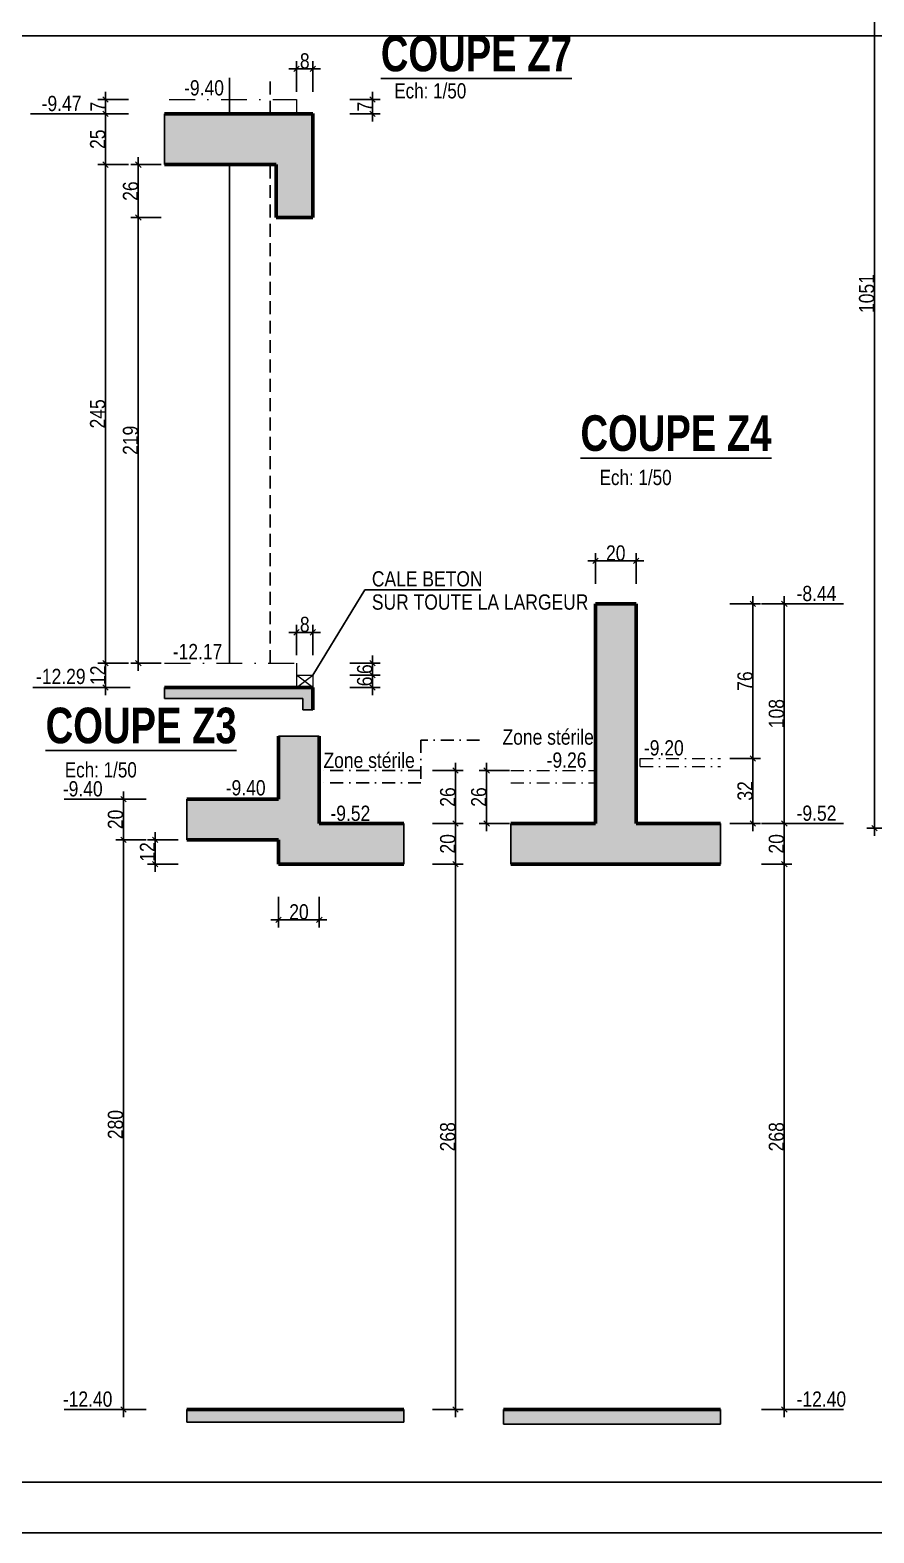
# Model space of a CAD drawing. Header units: millimetres. Extents: x 0 to 22237, y -21919 to -17719.
# Drawn here: x 18911 to 19741, y -21919 to -20441 of the extents above; entities that cross this region are included whole.
import ezdxf
from ezdxf.enums import TextEntityAlignment as Align

# ---------------------------------------------------------------- set-up
doc = ezdxf.new("R2010")
doc.units = ezdxf.units.MM
doc.linetypes.add('CACHEX2', pattern=[19.05, 12.7, -6.35])
doc.linetypes.add('TIRETPTX2', pattern=[50.8, 25.4, -12.7, 0, -12.7])
for name, color, linetype in [('01-Cad  2', 1, 'Continuous'), ('01_cote_gen', 4, 'Continuous'), ('01_linteaux', 2, 'Continuous'), ('01_murs_sup', 2, 'CACHEX2'), ('01_poch_BN', 9, 'Continuous'), ('01_texte', 230, 'Continuous'), ('AA_COTES', 2, 'Continuous')]:
    doc.layers.add(name, color=color, linetype=linetype)
doc.layers.add('01_murs_coup', color=5, linetype='Continuous', lineweight=60)
doc.layers.add('01_tram_axes', color=2, linetype='TIRETPTX2', lineweight=9)
doc.styles.add('ARIAL NA', font='ARIALN.TTF')
doc.styles.add('impact', font='impact.ttf')
doc.styles.add('MATTE_TXT', font='arial.ttf')
doc.styles.add('STYLE2', font='ARIALN.TTF')
doc.dimstyles.new('JB25', dxfattribs={"dimscale": 0.1, "dimtxt": 150, "dimasz": 15, "dimexe": 0.1, "dimexo": 0.1, "dimgap": 0.09, "dimtad": 1, "dimdec": 1, "dimlfac": 0.5, "dimdsep": 46, "dimtxsty": 'STYLE2', "dimblk1": 'BOND_G', "dimblk2": 'BOND_D', "dimsah": 1, "dimcen": 1.5, "dimdle": 0.01, "dimse1": 1, "dimse2": 1, "dimclrd": 4, "dimclre": 2, "dimclrt": 6, "dimazin": 2, "dimtfac": 2.333333, "dimtdec": 1, "dimtix": 1, "dimtmove": 2, "dimatfit": 3, "dimldrblk": 'BOND_G', "dimfxl": 1, "dimtolj": 1, "dimtzin": 0, "dimarcsym": 0})
doc.dimstyles.new('JB50', dxfattribs={"dimscale": 0.1, "dimtxt": 150, "dimasz": 15, "dimexe": 0.1, "dimexo": 0.1, "dimgap": 0.09, "dimtad": 1, "dimdec": 1, "dimdsep": 46, "dimtxsty": 'STYLE2', "dimblk1": 'BOND_G', "dimblk2": 'BOND_D', "dimsah": 1, "dimcen": 1.5, "dimdle": 0.01, "dimse1": 1, "dimse2": 1, "dimclrd": 4, "dimclre": 2, "dimclrt": 6, "dimazin": 2, "dimtfac": 2.333333, "dimtdec": 1, "dimtix": 1, "dimtmove": 2, "dimatfit": 3, "dimldrblk": 'BOND_G', "dimfxl": 1, "dimtolj": 1, "dimtzin": 0, "dimarcsym": 0})

# ---------------------------------------------------------------- blocks, each defined once
blk = doc.blocks.new('BOND_G')
at = {"layer": 'AA_COTES', "color": 0}
for p, q in [((0, -5), (0, 15)), ((5, 0), (-5, 0)), ((1.77, 1.77), (-1.77, -1.77))]:
    blk.add_line(p, q, dxfattribs=at)
blk = doc.blocks.new('BOND_D')
at = {"layer": 'AA_COTES', "color": 0}
for p, q in [((5, 0), (-5, 0)), ((-1.77, -1.77), (1.77, 1.77)), ((0, 5), (0, -15))]:
    blk.add_line(p, q, dxfattribs=at)
blk = doc.blocks.new('*D1608')
at = {"layer": '01_cote_gen', "color": 4, "lineweight": -2, "transparency": 16777216}
blk.add_line((19922.2, -20447.1), (16518.7, -20447.1), dxfattribs=at)
at = {"layer": 'Defpoints', "color": 0, "transparency": 16777216}
for p in [(16517.2, -20425.1), (16517.2, -20447.1), (19923.7, -20469.1)]:
    blk.add_point(p, dxfattribs=at)
at = {"layer": '01_cote_gen', "color": 4, "lineweight": -2, "transparency": 16777216, "xscale": 1.5, "yscale": 1.5, "zscale": 1.5, "rotation": 180}
blk.add_blockref('BOND_D', (16517.2, -20447.1), dxfattribs=at)
at = {"layer": '01_cote_gen', "color": 4, "lineweight": -2, "transparency": 16777216, "xscale": 1.5, "yscale": 1.5, "zscale": 1.5}
blk.add_blockref('BOND_G', (19923.7, -20447.1), dxfattribs=at)
at = {"layer": '01_cote_gen', "color": 6, "transparency": 16777216, "insert": (18220.5, -20439.5), "char_height": 15, "attachment_point": 5, "style": 'STYLE2'}
blk.add_mtext('\\A1;3406.5', dxfattribs=at)
blk = doc.blocks.new('*D2767')
at = {"layer": '01_cote_gen', "color": 4, "lineweight": -2, "transparency": 16777216}
blk.add_line((19741.6, -21224.5), (19741.6, -20176.5), dxfattribs=at)
at = {"layer": 'Defpoints', "color": 0, "transparency": 16777216}
for p in [(19725.3, -20175), (19741.6, -20175), (19905.3, -21226)]:
    blk.add_point(p, dxfattribs=at)
at = {"layer": '01_cote_gen', "color": 4, "lineweight": -2, "transparency": 16777216, "xscale": 1.5, "yscale": 1.5, "zscale": 1.5}
for name, p, rotation in [('BOND_D', (19741.6, -20175), 90), ('BOND_G', (19741.6, -21226), 270)]:
    blk.add_blockref(name, p, dxfattribs=dict(at, rotation=rotation))
at = {"layer": '01_cote_gen', "color": 6, "transparency": 16777216, "insert": (19733.9, -20700.5), "char_height": 15, "attachment_point": 5, "rotation": 90, "style": 'STYLE2'}
blk.add_mtext('\\A1;1051', dxfattribs=at)
blk = doc.blocks.new('*D3375')
at = {"layer": '01_cote_gen', "color": 4, "lineweight": -2, "ltscale": 0.1, "transparency": 16777216}
blk.add_line((19003.2, -21796), (19003.2, -21239), dxfattribs=at)
at = {"layer": 'Defpoints', "color": 0, "ltscale": 0.1, "transparency": 16777216}
for p in [(19003.2, -21237.5), (19053.8, -21237.5, 4.7), (19053.8, -21797.5, 4.7)]:
    blk.add_point(p, dxfattribs=at)
at = {"layer": '01_cote_gen', "color": 4, "lineweight": -2, "ltscale": 0.1, "transparency": 16777216, "xscale": 1.5, "yscale": 1.5, "zscale": 1.5}
for name, p, rotation in [('BOND_D', (19003.2, -21237.5), 90), ('BOND_G', (19003.2, -21797.5), 270)]:
    blk.add_blockref(name, p, dxfattribs=dict(at, rotation=rotation))
at = {"layer": '01_cote_gen', "color": 6, "ltscale": 0.1, "transparency": 16777216, "insert": (18995.5, -21517.5), "char_height": 15, "attachment_point": 5, "rotation": 90, "style": 'STYLE2'}
blk.add_mtext('\\A1;280', dxfattribs=at)
blk = doc.blocks.new('*D3376')
at = {"layer": '01_cote_gen', "color": 4, "lineweight": -2, "ltscale": 0.1, "transparency": 16777216}
blk.add_line((19003.2, -21236), (19003.2, -21199), dxfattribs=at)
at = {"layer": 'Defpoints', "color": 0, "ltscale": 0.1, "transparency": 16777216}
for p in [(19003.2, -21197.5), (19079.5, -21197.5, 4.7), (19079.5, -21237.5, 4.7)]:
    blk.add_point(p, dxfattribs=at)
at = {"layer": '01_cote_gen', "color": 4, "lineweight": -2, "ltscale": 0.1, "transparency": 16777216, "xscale": 1.5, "yscale": 1.5, "zscale": 1.5}
for name, p, rotation in [('BOND_D', (19003.2, -21197.5), 90), ('BOND_G', (19003.2, -21237.5), 270)]:
    blk.add_blockref(name, p, dxfattribs=dict(at, rotation=rotation))
at = {"layer": '01_cote_gen', "color": 6, "ltscale": 0.1, "transparency": 16777216, "insert": (18995.5, -21217.5), "char_height": 15, "attachment_point": 5, "rotation": 90, "style": 'STYLE2'}
blk.add_mtext('\\A1;20', dxfattribs=at)
blk = doc.blocks.new('*D3377')
at = {"layer": '01_cote_gen', "color": 4, "lineweight": -2, "ltscale": 0.1, "transparency": 16777216}
blk.add_line((19329.7, -21223), (19329.7, -21260), dxfattribs=at)
at = {"layer": 'Defpoints', "color": 0, "ltscale": 0.1, "transparency": 16777216}
for p in [(19284.3, -21221.5, 4.7), (19284.3, -21261.5, 4.7), (19329.7, -21261.5)]:
    blk.add_point(p, dxfattribs=at)
at = {"layer": '01_cote_gen', "color": 4, "lineweight": -2, "ltscale": 0.1, "transparency": 16777216, "xscale": 1.5, "yscale": 1.5, "zscale": 1.5}
for name, p, rotation in [('BOND_G', (19329.7, -21221.5), 90), ('BOND_D', (19329.7, -21261.5), 270)]:
    blk.add_blockref(name, p, dxfattribs=dict(at, rotation=rotation))
at = {"layer": '01_cote_gen', "color": 6, "ltscale": 0.1, "transparency": 16777216, "insert": (19322.1, -21241.5), "char_height": 15, "attachment_point": 5, "rotation": 90, "style": 'STYLE2'}
blk.add_mtext('\\A1;20', dxfattribs=at)
blk = doc.blocks.new('*D3378')
at = {"layer": '01_cote_gen', "color": 4, "lineweight": -2, "ltscale": 0.1, "transparency": 16777216}
blk.add_line((19329.7, -21263), (19329.7, -21796), dxfattribs=at)
at = {"layer": 'Defpoints', "color": 0, "ltscale": 0.1, "transparency": 16777216}
for p in [(19266.2, -21261.5, 4.7), (19266.2, -21797.5, 4.7), (19329.7, -21797.5)]:
    blk.add_point(p, dxfattribs=at)
at = {"layer": '01_cote_gen', "color": 4, "lineweight": -2, "ltscale": 0.1, "transparency": 16777216, "xscale": 1.5, "yscale": 1.5, "zscale": 1.5}
for name, p, rotation in [('BOND_G', (19329.7, -21261.5), 90), ('BOND_D', (19329.7, -21797.5), 270)]:
    blk.add_blockref(name, p, dxfattribs=dict(at, rotation=rotation))
at = {"layer": '01_cote_gen', "color": 6, "ltscale": 0.1, "transparency": 16777216, "insert": (19322.1, -21529.5), "char_height": 15, "attachment_point": 5, "rotation": 90, "style": 'STYLE2'}
blk.add_mtext('\\A1;268', dxfattribs=at)
blk = doc.blocks.new('*D3379')
at = {"layer": '01_cote_gen', "color": 4, "lineweight": -2, "ltscale": 0.1, "transparency": 16777216}
blk.add_line((19034.4, -21260), (19034.4, -21239), dxfattribs=at)
at = {"layer": 'Defpoints', "color": 0, "ltscale": 0.1, "transparency": 16777216}
for p in [(19034.4, -21237.5), (19079.5, -21237.5, 4.7), (19124.6, -21261.5, 4.7)]:
    blk.add_point(p, dxfattribs=at)
at = {"layer": '01_cote_gen', "color": 4, "lineweight": -2, "ltscale": 0.1, "transparency": 16777216, "xscale": 1.5, "yscale": 1.5, "zscale": 1.5}
for name, p, rotation in [('BOND_D', (19034.4, -21237.5), 90), ('BOND_G', (19034.4, -21261.5), 270)]:
    blk.add_blockref(name, p, dxfattribs=dict(at, rotation=rotation))
at = {"layer": '01_cote_gen', "color": 6, "ltscale": 0.1, "transparency": 16777216, "insert": (19026.9, -21249.5), "char_height": 15, "attachment_point": 5, "rotation": 90, "style": 'STYLE2'}
blk.add_mtext('\\A1;12', dxfattribs=at)
blk = doc.blocks.new('*D3380')
at = {"layer": '01_cote_gen', "color": 4, "lineweight": -2, "ltscale": 0.1, "transparency": 16777216}
blk.add_line((19622, -21159), (19622, -21220), dxfattribs=at)
at = {"layer": 'Defpoints', "color": 0, "ltscale": 0.1, "transparency": 16777216}
for p in [(19590.3, -21157.5, 4.7), (19467.2, -21221.5, 4.7), (19622, -21221.5)]:
    blk.add_point(p, dxfattribs=at)
at = {"layer": '01_cote_gen', "color": 4, "lineweight": -2, "ltscale": 0.1, "transparency": 16777216, "xscale": 1.5, "yscale": 1.5, "zscale": 1.5}
for name, p, rotation in [('BOND_G', (19622, -21157.5), 90), ('BOND_D', (19622, -21221.5), 270)]:
    blk.add_blockref(name, p, dxfattribs=dict(at, rotation=rotation))
at = {"layer": '01_cote_gen', "color": 6, "ltscale": 0.1, "transparency": 16777216, "insert": (19614.4, -21189.5), "char_height": 15, "attachment_point": 5, "rotation": 90, "style": 'STYLE2'}
blk.add_mtext('\\A1;32', dxfattribs=at)
blk = doc.blocks.new('*D3381')
at = {"layer": '01_cote_gen', "color": 4, "lineweight": -2, "ltscale": 0.1, "transparency": 16777216}
blk.add_line((19468.7, -20963.4), (19505.7, -20963.4), dxfattribs=at)
at = {"layer": 'Defpoints', "color": 0, "ltscale": 0.1, "transparency": 16777216}
for p in [(19507.2, -20963.4), (19467.2, -21005.5, 4.7), (19507.2, -21005.5, 4.7)]:
    blk.add_point(p, dxfattribs=at)
at = {"layer": '01_cote_gen', "color": 4, "lineweight": -2, "ltscale": 0.1, "transparency": 16777216, "xscale": 1.5, "yscale": 1.5, "zscale": 1.5, "rotation": 180}
blk.add_blockref('BOND_G', (19467.2, -20963.4), dxfattribs=at)
at = {"layer": '01_cote_gen', "color": 4, "lineweight": -2, "ltscale": 0.1, "transparency": 16777216, "xscale": 1.5, "yscale": 1.5, "zscale": 1.5}
blk.add_blockref('BOND_D', (19507.2, -20963.4), dxfattribs=at)
at = {"layer": '01_cote_gen', "color": 6, "ltscale": 0.1, "transparency": 16777216, "insert": (19487.2, -20955.7), "char_height": 15, "attachment_point": 5, "style": 'STYLE2'}
blk.add_mtext('\\A1;20', dxfattribs=at)
blk = doc.blocks.new('*D3382')
at = {"layer": '01_cote_gen', "color": 4, "lineweight": -2, "ltscale": 0.1, "transparency": 16777216}
blk.add_line((19652.9, -21007), (19652.9, -21220), dxfattribs=at)
at = {"layer": 'Defpoints', "color": 0, "ltscale": 0.1, "transparency": 16777216}
for p in [(19507.2, -21005.5, 4.7), (19507.2, -21221.5, 4.7), (19652.9, -21221.5)]:
    blk.add_point(p, dxfattribs=at)
at = {"layer": '01_cote_gen', "color": 4, "lineweight": -2, "ltscale": 0.1, "transparency": 16777216, "xscale": 1.5, "yscale": 1.5, "zscale": 1.5}
for name, p, rotation in [('BOND_G', (19652.9, -21005.5), 90), ('BOND_D', (19652.9, -21221.5), 270)]:
    blk.add_blockref(name, p, dxfattribs=dict(at, rotation=rotation))
at = {"layer": '01_cote_gen', "color": 6, "ltscale": 0.1, "transparency": 16777216, "insert": (19645.2, -21113.5), "char_height": 15, "attachment_point": 5, "rotation": 90, "style": 'STYLE2'}
blk.add_mtext('\\A1;108', dxfattribs=at)
blk = doc.blocks.new('*D3383')
at = {"layer": '01_cote_gen', "color": 4, "lineweight": -2, "ltscale": 0.1, "transparency": 16777216}
blk.add_line((19652.9, -21223), (19652.9, -21260), dxfattribs=at)
at = {"layer": 'Defpoints', "color": 0, "ltscale": 0.1, "transparency": 16777216}
for p in [(19645.4, -21221.5), (19590.3, -21261.5, 4.7), (19652.9, -21261.5)]:
    blk.add_point(p, dxfattribs=at)
at = {"layer": '01_cote_gen', "color": 4, "lineweight": -2, "ltscale": 0.1, "transparency": 16777216, "xscale": 1.5, "yscale": 1.5, "zscale": 1.5}
for name, p, rotation in [('BOND_G', (19652.9, -21221.5), 90), ('BOND_D', (19652.9, -21261.5), 270)]:
    blk.add_blockref(name, p, dxfattribs=dict(at, rotation=rotation))
at = {"layer": '01_cote_gen', "color": 6, "ltscale": 0.1, "transparency": 16777216, "insert": (19645.2, -21241.5), "char_height": 15, "attachment_point": 5, "rotation": 90, "style": 'STYLE2'}
blk.add_mtext('\\A1;20', dxfattribs=at)
blk = doc.blocks.new('*D3384')
at = {"layer": '01_cote_gen', "color": 4, "lineweight": -2, "ltscale": 0.1, "transparency": 16777216}
blk.add_line((19652.9, -21263), (19652.9, -21796), dxfattribs=at)
at = {"layer": 'Defpoints', "color": 0, "ltscale": 0.1, "transparency": 16777216}
for p in [(19645.4, -21261.5), (19483.6, -21797.5, 4.7), (19652.9, -21797.5)]:
    blk.add_point(p, dxfattribs=at)
at = {"layer": '01_cote_gen', "color": 4, "lineweight": -2, "ltscale": 0.1, "transparency": 16777216, "xscale": 1.5, "yscale": 1.5, "zscale": 1.5}
for name, p, rotation in [('BOND_G', (19652.9, -21261.5), 90), ('BOND_D', (19652.9, -21797.5), 270)]:
    blk.add_blockref(name, p, dxfattribs=dict(at, rotation=rotation))
at = {"layer": '01_cote_gen', "color": 6, "ltscale": 0.1, "transparency": 16777216, "insert": (19645.2, -21529.5), "char_height": 15, "attachment_point": 5, "rotation": 90, "style": 'STYLE2'}
blk.add_mtext('\\A1;268', dxfattribs=at)
blk = doc.blocks.new('*D3385')
at = {"layer": '01_cote_gen', "color": 4, "lineweight": -2, "ltscale": 0.1, "transparency": 16777216}
blk.add_line((19622, -21007), (19622, -21156), dxfattribs=at)
at = {"layer": 'Defpoints', "color": 0, "ltscale": 0.1, "transparency": 16777216}
for p in [(19507.2, -21005.5, 4.7), (19590.3, -21157.5, 4.7), (19622, -21157.5)]:
    blk.add_point(p, dxfattribs=at)
at = {"layer": '01_cote_gen', "color": 4, "lineweight": -2, "ltscale": 0.1, "transparency": 16777216, "xscale": 1.5, "yscale": 1.5, "zscale": 1.5}
for name, p, rotation in [('BOND_G', (19622, -21005.5), 90), ('BOND_D', (19622, -21157.5), 270)]:
    blk.add_blockref(name, p, dxfattribs=dict(at, rotation=rotation))
at = {"layer": '01_cote_gen', "color": 6, "ltscale": 0.1, "transparency": 16777216, "insert": (19614.4, -21081.5), "char_height": 15, "attachment_point": 5, "rotation": 90, "style": 'STYLE2'}
blk.add_mtext('\\A1;76', dxfattribs=at)
blk = doc.blocks.new('*D3386')
at = {"layer": '01_cote_gen', "color": 4, "lineweight": -2, "ltscale": 0.1, "transparency": 16777216}
blk.add_line((19360.3, -21220), (19360.3, -21171), dxfattribs=at)
at = {"layer": 'Defpoints', "color": 0, "ltscale": 0.1, "transparency": 16777216}
for p in [(19360.3, -21169.5), (19390.8, -21169.5, 4.7), (19384, -21221.5, 4.7)]:
    blk.add_point(p, dxfattribs=at)
at = {"layer": '01_cote_gen', "color": 4, "lineweight": -2, "ltscale": 0.1, "transparency": 16777216, "xscale": 1.5, "yscale": 1.5, "zscale": 1.5}
for name, p, rotation in [('BOND_D', (19360.3, -21169.5), 90), ('BOND_G', (19360.3, -21221.5), 270)]:
    blk.add_blockref(name, p, dxfattribs=dict(at, rotation=rotation))
at = {"layer": '01_cote_gen', "color": 6, "ltscale": 0.1, "transparency": 16777216, "insert": (19352.6, -21195.5), "char_height": 15, "attachment_point": 5, "rotation": 90, "style": 'STYLE2'}
blk.add_mtext('\\A1;26', dxfattribs=at)
blk = doc.blocks.new('*D3409')
at = {"layer": '01_cote_gen', "color": 4, "lineweight": -2, "ltscale": 0.1, "transparency": 16777216}
blk.add_line((19194.3, -21316.2), (19157.3, -21316.2), dxfattribs=at)
at = {"layer": 'Defpoints', "color": 0, "ltscale": 0.1, "transparency": 16777216}
for p in [(19155.8, -21197.5, 4.7), (19195.8, -21221.5, 4.7), (19155.8, -21316.2)]:
    blk.add_point(p, dxfattribs=at)
at = {"layer": '01_cote_gen', "color": 4, "lineweight": -2, "ltscale": 0.1, "transparency": 16777216, "xscale": 1.5, "yscale": 1.5, "zscale": 1.5, "rotation": 180}
blk.add_blockref('BOND_D', (19155.8, -21316.2), dxfattribs=at)
at = {"layer": '01_cote_gen', "color": 4, "lineweight": -2, "ltscale": 0.1, "transparency": 16777216, "xscale": 1.5, "yscale": 1.5, "zscale": 1.5}
blk.add_blockref('BOND_G', (19195.8, -21316.2), dxfattribs=at)
at = {"layer": '01_cote_gen', "color": 6, "ltscale": 0.1, "transparency": 16777216, "insert": (19175.8, -21308.5), "char_height": 15, "attachment_point": 5, "style": 'STYLE2'}
blk.add_mtext('\\A1;20', dxfattribs=at)
blk = doc.blocks.new('*D3410')
at = {"layer": '01_cote_gen', "color": 4, "lineweight": -2, "transparency": 16777216}
blk.add_line((18985.7, -21086.3), (18985.7, -21065.3), dxfattribs=at)
at = {"layer": 'Defpoints', "color": 0, "transparency": 16777216}
for p in [(18985.7, -21063.8), (19103.3, -21063.8), (19135.7, -21087.8)]:
    blk.add_point(p, dxfattribs=at)
at = {"layer": '01_cote_gen', "color": 4, "lineweight": -2, "transparency": 16777216, "xscale": 1.5, "yscale": 1.5, "zscale": 1.5}
for name, p, rotation in [('BOND_D', (18985.7, -21063.8), 90), ('BOND_G', (18985.7, -21087.8), 270)]:
    blk.add_blockref(name, p, dxfattribs=dict(at, rotation=rotation))
at = {"layer": '01_cote_gen', "color": 6, "transparency": 16777216, "insert": (18978.2, -21075.8), "char_height": 15, "attachment_point": 5, "rotation": 90, "style": 'STYLE2'}
blk.add_mtext('\\A1;12', dxfattribs=at)
blk = doc.blocks.new('*D3411')
at = {"layer": '01_cote_gen', "color": 4, "lineweight": -2, "transparency": 16777216}
blk.add_line((19248.2, -21065.3), (19248.2, -21074.3), dxfattribs=at)
at = {"layer": 'Defpoints', "color": 0, "transparency": 16777216}
for p in [(19173.5, -21063.8), (19181.5, -21075.8), (19248.2, -21075.8)]:
    blk.add_point(p, dxfattribs=at)
at = {"layer": '01_cote_gen', "color": 4, "lineweight": -2, "transparency": 16777216, "xscale": 1.5, "yscale": 1.5, "zscale": 1.5}
for name, p, rotation in [('BOND_G', (19248.2, -21063.8), 90), ('BOND_D', (19248.2, -21075.8), 270)]:
    blk.add_blockref(name, p, dxfattribs=dict(at, rotation=rotation))
at = {"layer": '01_cote_gen', "color": 6, "transparency": 16777216, "insert": (19240.5, -21069.8), "char_height": 15, "attachment_point": 5, "rotation": 90, "style": 'STYLE2'}
blk.add_mtext('\\A1;6', dxfattribs=at)
blk = doc.blocks.new('*D3412')
at = {"layer": '01_cote_gen', "color": 4, "lineweight": -2, "transparency": 16777216}
blk.add_line((19248.2, -21077.3), (19248.2, -21086.3), dxfattribs=at)
at = {"layer": 'Defpoints', "color": 0, "transparency": 16777216}
for p in [(19189.5, -21075.8), (19189.5, -21087.8), (19248.2, -21087.8)]:
    blk.add_point(p, dxfattribs=at)
at = {"layer": '01_cote_gen', "color": 4, "lineweight": -2, "transparency": 16777216, "xscale": 1.5, "yscale": 1.5, "zscale": 1.5}
for name, p, rotation in [('BOND_G', (19248.2, -21075.8), 90), ('BOND_D', (19248.2, -21087.8), 270)]:
    blk.add_blockref(name, p, dxfattribs=dict(at, rotation=rotation))
at = {"layer": '01_cote_gen', "color": 6, "transparency": 16777216, "insert": (19240.5, -21081.8), "char_height": 15, "attachment_point": 5, "rotation": 90, "style": 'STYLE2'}
blk.add_mtext('\\A1;6', dxfattribs=at)
blk = doc.blocks.new('*D3413')
at = {"layer": '01_cote_gen', "color": 4, "lineweight": -2, "transparency": 16777216}
blk.add_line((19175, -21033.6), (19188, -21033.6), dxfattribs=at)
at = {"layer": 'Defpoints', "color": 0, "transparency": 16777216}
for p in [(19189.5, -21033.6), (19173.5, -21063.8), (19189.5, -21075.8)]:
    blk.add_point(p, dxfattribs=at)
at = {"layer": '01_cote_gen', "color": 4, "lineweight": -2, "transparency": 16777216, "xscale": 1.5, "yscale": 1.5, "zscale": 1.5, "rotation": 180}
blk.add_blockref('BOND_G', (19173.5, -21033.6), dxfattribs=at)
at = {"layer": '01_cote_gen', "color": 4, "lineweight": -2, "transparency": 16777216, "xscale": 1.5, "yscale": 1.5, "zscale": 1.5}
blk.add_blockref('BOND_D', (19189.5, -21033.6), dxfattribs=at)
at = {"layer": '01_cote_gen', "color": 6, "transparency": 16777216, "insert": (19181.5, -21025.9), "char_height": 15, "attachment_point": 5, "style": 'STYLE2'}
blk.add_mtext('\\A1;8', dxfattribs=at)
blk = doc.blocks.new('*D3414')
at = {"layer": '01_cote_gen', "color": 4, "lineweight": -2, "transparency": 16777216}
blk.add_line((19248.2, -20511.3), (19248.2, -20522.3), dxfattribs=at)
at = {"layer": 'Defpoints', "color": 0, "transparency": 16777216}
for p in [(19173.5, -20509.8), (19181.5, -20523.8), (19248.2, -20523.8)]:
    blk.add_point(p, dxfattribs=at)
at = {"layer": '01_cote_gen', "color": 4, "lineweight": -2, "transparency": 16777216, "xscale": 1.5, "yscale": 1.5, "zscale": 1.5}
for name, p, rotation in [('BOND_G', (19248.2, -20509.8), 90), ('BOND_D', (19248.2, -20523.8), 270)]:
    blk.add_blockref(name, p, dxfattribs=dict(at, rotation=rotation))
at = {"layer": '01_cote_gen', "color": 6, "transparency": 16777216, "insert": (19240.7, -20516.8), "char_height": 15, "attachment_point": 5, "rotation": 90, "style": 'STYLE2'}
blk.add_mtext('\\A1;7', dxfattribs=at)
blk = doc.blocks.new('*D3415')
at = {"layer": '01_cote_gen', "color": 4, "lineweight": -2, "transparency": 16777216}
blk.add_line((19175, -20479.6), (19188, -20479.6), dxfattribs=at)
at = {"layer": 'Defpoints', "color": 0, "transparency": 16777216}
for p in [(19189.5, -20479.6), (19173.5, -20509.8), (19189.5, -20521.8)]:
    blk.add_point(p, dxfattribs=at)
at = {"layer": '01_cote_gen', "color": 4, "lineweight": -2, "transparency": 16777216, "xscale": 1.5, "yscale": 1.5, "zscale": 1.5, "rotation": 180}
blk.add_blockref('BOND_G', (19173.5, -20479.6), dxfattribs=at)
at = {"layer": '01_cote_gen', "color": 4, "lineweight": -2, "transparency": 16777216, "xscale": 1.5, "yscale": 1.5, "zscale": 1.5}
blk.add_blockref('BOND_D', (19189.5, -20479.6), dxfattribs=at)
at = {"layer": '01_cote_gen', "color": 6, "transparency": 16777216, "insert": (19181.5, -20471.9), "char_height": 15, "attachment_point": 5, "style": 'STYLE2'}
blk.add_mtext('\\A1;8', dxfattribs=at)
blk = doc.blocks.new('*D3416')
at = {"layer": '01_cote_gen', "color": 4, "lineweight": -2, "ltscale": 0.1, "transparency": 16777216}
blk.add_line((19017.9, -21062.3), (19017.9, -20627.3), dxfattribs=at)
at = {"layer": 'Defpoints', "color": 0, "ltscale": 0.1, "transparency": 16777216}
for p in [(19017.9, -20625.8), (19153.5, -20625.8), (19008.2, -21063.8)]:
    blk.add_point(p, dxfattribs=at)
at = {"layer": '01_cote_gen', "color": 4, "lineweight": -2, "ltscale": 0.1, "transparency": 16777216, "xscale": 1.5, "yscale": 1.5, "zscale": 1.5}
for name, p, rotation in [('BOND_D', (19017.9, -20625.8), 90), ('BOND_G', (19017.9, -21063.8), 270)]:
    blk.add_blockref(name, p, dxfattribs=dict(at, rotation=rotation))
at = {"layer": '01_cote_gen', "color": 6, "ltscale": 0.1, "transparency": 16777216, "insert": (19010.3, -20844.8), "char_height": 15, "attachment_point": 5, "rotation": 90, "style": 'STYLE2'}
blk.add_mtext('\\A1;219', dxfattribs=at)
blk = doc.blocks.new('*D3417')
at = {"layer": '01_cote_gen', "color": 4, "lineweight": -2, "ltscale": 0.1, "transparency": 16777216}
blk.add_line((19017.9, -20624.3), (19017.9, -20575.3), dxfattribs=at)
at = {"layer": 'Defpoints', "color": 0, "ltscale": 0.1, "transparency": 16777216}
for p in [(19017.9, -20573.8), (19060.3, -20573.8), (19040.4, -20625.8)]:
    blk.add_point(p, dxfattribs=at)
at = {"layer": '01_cote_gen', "color": 4, "lineweight": -2, "ltscale": 0.1, "transparency": 16777216, "xscale": 1.5, "yscale": 1.5, "zscale": 1.5}
for name, p, rotation in [('BOND_D', (19017.9, -20573.8), 90), ('BOND_G', (19017.9, -20625.8), 270)]:
    blk.add_blockref(name, p, dxfattribs=dict(at, rotation=rotation))
at = {"layer": '01_cote_gen', "color": 6, "ltscale": 0.1, "transparency": 16777216, "insert": (19010.3, -20599.8), "char_height": 15, "attachment_point": 5, "rotation": 90, "style": 'STYLE2'}
blk.add_mtext('\\A1;26', dxfattribs=at)
blk = doc.blocks.new('*D3418')
at = {"layer": '01_cote_gen', "color": 4, "lineweight": -2, "ltscale": 0.1, "transparency": 16777216}
blk.add_line((18985.7, -21062.3), (18985.7, -20575.3), dxfattribs=at)
at = {"layer": 'Defpoints', "color": 0, "ltscale": 0.1, "transparency": 16777216}
for p in [(18985.7, -20573.8), (19075.5, -20573.8), (19025.4, -21063.8)]:
    blk.add_point(p, dxfattribs=at)
at = {"layer": '01_cote_gen', "color": 4, "lineweight": -2, "ltscale": 0.1, "transparency": 16777216, "xscale": 1.5, "yscale": 1.5, "zscale": 1.5}
for name, p, rotation in [('BOND_D', (18985.7, -20573.8), 90), ('BOND_G', (18985.7, -21063.8), 270)]:
    blk.add_blockref(name, p, dxfattribs=dict(at, rotation=rotation))
at = {"layer": '01_cote_gen', "color": 6, "ltscale": 0.1, "transparency": 16777216, "insert": (18978, -20818.8), "char_height": 15, "attachment_point": 5, "rotation": 90, "style": 'STYLE2'}
blk.add_mtext('\\A1;245', dxfattribs=at)
blk = doc.blocks.new('*D3419')
at = {"layer": '01_cote_gen', "color": 4, "lineweight": -2, "ltscale": 0.1, "transparency": 16777216}
blk.add_line((18985.7, -20572.3), (18985.7, -20525.3), dxfattribs=at)
at = {"layer": 'Defpoints', "color": 0, "ltscale": 0.1, "transparency": 16777216}
for p in [(18985.7, -20523.8), (19058.3, -20523.8), (19058.3, -20573.8)]:
    blk.add_point(p, dxfattribs=at)
at = {"layer": '01_cote_gen', "color": 4, "lineweight": -2, "ltscale": 0.1, "transparency": 16777216, "xscale": 1.5, "yscale": 1.5, "zscale": 1.5}
for name, p, rotation in [('BOND_D', (18985.7, -20523.8), 90), ('BOND_G', (18985.7, -20573.8), 270)]:
    blk.add_blockref(name, p, dxfattribs=dict(at, rotation=rotation))
at = {"layer": '01_cote_gen', "color": 6, "ltscale": 0.1, "transparency": 16777216, "insert": (18978, -20548.8), "char_height": 15, "attachment_point": 5, "rotation": 90, "style": 'STYLE2'}
blk.add_mtext('\\A1;25', dxfattribs=at)
blk = doc.blocks.new('*D3420')
at = {"layer": '01_cote_gen', "color": 4, "lineweight": -2, "ltscale": 0.1, "transparency": 16777216}
blk.add_line((18985.7, -20522.3), (18985.7, -20511.3), dxfattribs=at)
at = {"layer": 'Defpoints', "color": 0, "ltscale": 0.1, "transparency": 16777216}
for p in [(18985.7, -20509.8), (19086.6, -20509.8), (19086.6, -20523.8)]:
    blk.add_point(p, dxfattribs=at)
at = {"layer": '01_cote_gen', "color": 4, "lineweight": -2, "ltscale": 0.1, "transparency": 16777216, "xscale": 1.5, "yscale": 1.5, "zscale": 1.5}
for name, p, rotation in [('BOND_D', (18985.7, -20509.8), 90), ('BOND_G', (18985.7, -20523.8), 270)]:
    blk.add_blockref(name, p, dxfattribs=dict(at, rotation=rotation))
at = {"layer": '01_cote_gen', "color": 6, "ltscale": 0.1, "transparency": 16777216, "insert": (18978.2, -20516.8), "char_height": 15, "attachment_point": 5, "rotation": 90, "style": 'STYLE2'}
blk.add_mtext('\\A1;7', dxfattribs=at)
blk = doc.blocks.new('*D3475')
at = {"layer": '01_cote_gen', "color": 4, "lineweight": -2, "ltscale": 0.1, "transparency": 16777216}
blk.add_line((19329.7, -21171), (19329.7, -21220), dxfattribs=at)
at = {"layer": 'Defpoints', "color": 0, "ltscale": 0.1, "transparency": 16777216}
for p in [(19295.8, -21169.5, 4.7), (19311.2, -21221.5), (19329.7, -21221.5)]:
    blk.add_point(p, dxfattribs=at)
at = {"layer": '01_cote_gen', "color": 4, "lineweight": -2, "ltscale": 0.1, "transparency": 16777216, "xscale": 1.5, "yscale": 1.5, "zscale": 1.5}
for name, p, rotation in [('BOND_G', (19329.7, -21169.5), 90), ('BOND_D', (19329.7, -21221.5), 270)]:
    blk.add_blockref(name, p, dxfattribs=dict(at, rotation=rotation))
at = {"layer": '01_cote_gen', "color": 6, "ltscale": 0.1, "transparency": 16777216, "insert": (19322.1, -21195.5), "char_height": 15, "attachment_point": 5, "rotation": 90, "style": 'STYLE2'}
blk.add_mtext('\\A1;26', dxfattribs=at)

msp = doc.modelspace()

# ---------------------------------------------------------------- hatches: boundary and pattern name
at = {"layer": '01_poch_BN', "ltscale": 0.1}
h = msp.add_hatch(color=256, dxfattribs=at)
h.dxf.hatch_style = 1
h.paths.add_polyline_path([(19189.46, -20523.75), (19043.74, -20523.75), (19043.74, -20573.75), (19153.46, -20573.75), (19153.46, -20625.75), (19189.46, -20625.75)])
h.paths.add_polyline_path([(19189.46, -21087.75), (19043.74, -21087.75), (19043.74, -21098.69), (19179.66, -21098.69), (19179.66, -21109.72), (19189.46, -21109.72)])
h = msp.add_hatch(color=256, dxfattribs=at)
h.dxf.hatch_style = 1
h.paths.add_polyline_path([(19590.3, -21221.5), (19507.17, -21221.5), (19507.17, -21005.5), (19467.17, -21005.5), (19467.17, -21221.5), (19384.03, -21221.5), (19384.03, -21261.5), (19590.3, -21261.5)])
h.paths.add_polyline_path([(19590.3, -21797.5), (19376.96, -21797.5), (19376.96, -21812.01), (19590.3, -21812.01)])
h = msp.add_hatch(color=256, dxfattribs=at)
h.dxf.hatch_style = 1
h.paths.add_polyline_path([(19278.89, -21221.5), (19195.75, -21221.5), (19195.75, -21135.7), (19155.75, -21135.7), (19155.75, -21197.5), (19065.55, -21197.5), (19065.55, -21237.5), (19155.75, -21237.5), (19155.75, -21261.5), (19278.89, -21261.5)])
h.paths.add_polyline_path([(19278.89, -21797.5), (19065.55, -21797.5), (19065.55, -21809.97), (19278.89, -21809.97)])

# ---------------------------------------------------------------- linework, layer by layer
at = {"layer": '01-Cad  2'}
for p, q in [((21640.16, -21868.97), (12600.16, -21868.97)), ((21690.16, -21918.97), (12600.16, -21918.97))]:
    msp.add_line(p, q, dxfattribs=at)
at = {"layer": '01_linteaux'}
for p, q in [((19107.46, -20523.75), (19107.46, -20488.47)), ((19107.46, -21063.75), (19107.46, -20573.75))]:
    msp.add_line(p, q, dxfattribs=at)
at = {"layer": '01_linteaux', "linetype": 'TIRETPTX2', "ltscale": 0.5}
for p, q in [((19353.42, -21139.5, 4.74), (19295.75, -21139.5, 4.74)), ((19295.75, -21139.5, 4.74), (19295.75, -21181.5, 4.74)), ((19295.75, -21169.5, 4.74), (19195.75, -21169.5, 4.74)), ((19295.75, -21181.5, 4.74), (19195.75, -21181.5, 4.74))]:
    msp.add_line(p, q, dxfattribs=at)
at = {"layer": '01_murs_coup'}
for p, q in [((19043.74, -20523.75), (19189.46, -20523.75)), ((19189.46, -20523.53), (19189.46, -20625.75)), ((19043.74, -20573.75), (19153.46, -20573.75)), ((19153.46, -20573.75), (19153.46, -20625.75)), ((19153.46, -20625.75), (19189.46, -20625.75)), ((19467.17, -21221.5, 4.74), (19467.17, -21005.5, 4.74)), ((19467.17, -21005.5, 4.74), (19507.17, -21005.5, 4.74)), ((19507.17, -21221.5, 4.74), (19507.17, -21005.5, 4.74)), ((19189.46, -21087.75), (19043.74, -21087.75)), ((19189.46, -21087.75), (19189.46, -21109.72)), ((19155.75, -21197.5, 4.74), (19155.75, -21135.7, 4.74)), ((19195.75, -21221.5, 4.74), (19195.75, -21135.7, 4.74)), ((19065.55, -21197.5, 4.74), (19155.75, -21197.5, 4.74)), ((19195.75, -21221.5, 4.74), (19278.89, -21221.5, 4.74)), ((19384.03, -21221.5, 4.74), (19467.17, -21221.5, 4.74)), ((19507.17, -21221.5, 4.74), (19590.3, -21221.5, 4.74)), ((19065.55, -21237.5, 4.74), (19155.75, -21237.5, 4.74)), ((19155.75, -21237.5, 4.74), (19155.75, -21261.5, 4.74)), ((19155.75, -21261.5, 4.74), (19278.89, -21261.5, 4.74)), ((19384.03, -21261.5, 4.74), (19590.3, -21261.5, 4.74)), ((19065.55, -21797.5, 4.74), (19278.89, -21797.5, 4.74)), ((19376.96, -21797.5, 4.74), (19590.3, -21797.5, 4.74))]:
    msp.add_line(p, q, dxfattribs=at)
at = {"layer": '01_murs_sup'}
for p, q in [((19147.46, -20523.75), (19147.46, -20488.47)), ((19147.46, -21063.75), (19147.46, -20573.75))]:
    msp.add_line(p, q, dxfattribs=at)
at = {"layer": '01_poch_BN', "ltscale": 0.1}
for p, q in [((19043.74, -20523.75), (19043.74, -20573.75)), ((19195.75, -21135.7, 4.74), (19155.75, -21135.7, 4.74)), ((19065.55, -21197.5, 4.74), (19065.55, -21237.5, 4.74)), ((19278.89, -21221.5, 4.74), (19278.89, -21261.5, 4.74)), ((19384.03, -21221.5, 4.74), (19384.03, -21261.5, 4.74)), ((19590.3, -21221.5, 4.74), (19590.3, -21261.5, 4.74)), ((19065.55, -21797.5, 4.74), (19065.55, -21809.97, 4.74)), ((19278.89, -21797.5, 4.74), (19278.89, -21809.97, 4.74)), ((19376.96, -21797.5, 4.74), (19376.96, -21812.01, 4.74)), ((19590.3, -21797.5, 4.74), (19590.3, -21812.01, 4.74)), ((19065.55, -21809.97, 4.74), (19278.89, -21809.97, 4.74)), ((19376.96, -21812.01, 4.74), (19590.3, -21812.01, 4.74))]:
    msp.add_line(p, q, dxfattribs=at)
at = {"layer": '01_poch_BN'}
for p, q in [((19043.74, -21087.75), (19043.74, -21098.69)), ((19043.74, -21098.69), (19179.66, -21098.69)), ((19179.66, -21098.69), (19179.66, -21109.72)), ((19189.46, -21109.72), (19179.66, -21109.72))]:
    msp.add_line(p, q, dxfattribs=at)
at = {"layer": '01_texte'}
for p, q in [((18978.21, -20523.75), (18912, -20523.75)), ((19189.46, -21075.75), (19240.69, -20991.73)), ((19240.69, -20991.73), (19354.45, -20991.73)), ((19711.13, -21005.5), (19660.37, -21005.5)), ((19010.01, -21087.75), (18914.17, -21087.75)), ((18995.69, -21197.5), (18944.93, -21197.5)), ((19711.13, -21221.5), (19660.37, -21221.5)), ((18995.69, -21797.5), (18944.93, -21797.5)), ((19711.13, -21797.5), (19660.37, -21797.5))]:
    msp.add_line(p, q, dxfattribs=at)
at = {"layer": '01_tram_axes'}
for p, q in [((19048.27, -20509.75), (19173.46, -20509.75)), ((19173.46, -20509.75), (19173.46, -20523.75)), ((19043.74, -21063.75), (19173.46, -21063.75)), ((19173.46, -21063.75), (19173.46, -21075.75)), ((19173.46, -21075.75), (19189.46, -21075.75)), ((19173.46, -21075.75), (19173.46, -21087.75)), ((19173.46, -21087.75), (19189.46, -21075.75)), ((19189.46, -21087.75), (19173.46, -21075.75)), ((19189.46, -21075.75), (19189.46, -21087.75)), ((19511.17, -21165.5, 4.74), (19511.17, -21157.5, 4.74))]:
    msp.add_line(p, q, dxfattribs=at)
at = {"layer": '01_tram_axes', "ltscale": 0.5}
for p, q in [((19511.17, -21157.5, 4.74), (19590.3, -21157.5, 4.74)), ((19384.03, -21169.5, 4.74), (19467.17, -21169.5, 4.74)), ((19511.17, -21165.5, 4.74), (19590.3, -21165.5, 4.74)), ((19384.03, -21181.5, 4.74), (19467.17, -21181.5, 4.74))]:
    msp.add_line(p, q, dxfattribs=at)

# ---------------------------------------------------------------- texts
at = {"layer": '01_texte', "style": 'impact'}
for s, p in [('%%UCOUPE Z7', (19350.19, -20492.53, 4.74)), ('%%UCOUPE Z4', (19546.41, -20865.71, 4.74)), ('%%UCOUPE Z3', (19020.68, -21153.14, 4.74))]:
    msp.add_text(s, height=35, dxfattribs=at).set_placement(p, align=Align.BOTTOM_CENTER)
at = {"layer": '01_texte', "style": 'ARIAL NA'}
for s, p in [('-9.40', (19062.92, -20505.78)), ('-9.47', (18922.86, -20521.14)), ('CALE BETON', (19247.47, -20988.5)), ('-8.44', (19664.96, -21002.88)), ('SUR TOUTE LA LARGEUR', (19247.47, -21011.3)), ('-12.17', (19051.76, -21060)), ('-12.29', (18917.35, -21084.42)), ('Zone stérile', (19375.88, -21144.03, 4.74)), ('-9.20', (19514.9, -21154.66)), ('Zone stérile', (19199.88, -21166.88, 4.74)), ('-9.26', (19419.29, -21166.66)), ('-9.40', (18943.69, -21194.88)), ('-9.40', (19103.85, -21193.9)), ('-9.52', (19206.75, -21218.98)), ('-9.52', (19664.96, -21218.88)), ('-12.40', (18943.69, -21794.88)), ('-12.40', (19664.96, -21794.88))]:
    msp.add_text(s, height=15, dxfattribs=at).set_placement(p)
at = {"layer": '01_texte', "style": 'MATTE_TXT', "width": 0.8}
for p in [(19304.89, -20513.2, 4.74), (19506.74, -20893.32, 4.74), (18981.01, -21180.75, 4.74)]:
    msp.add_text('Ech: 1/50', height=15, dxfattribs=at).set_placement(p, align=Align.BOTTOM_CENTER)

# ---------------------------------------------------------------- dimensions: what is measured, and where the dimension line sits
at = {"layer": '01_cote_gen'}
for base, p1, p2, dimstyle, picture, middle in [((19741.61, -20174.96), (19905.35, -21225.98), (19725.29, -20174.96), 'JB50', '*D2767', (19733.94, -20700.47)), ((19248.21, -20523.75), (19173.46, -20509.75), (19181.46, -20523.75), 'JB25', '*D3414', (19240.7, -20516.75)), ((18985.71, -21063.75), (19135.71, -21087.75), (19103.33, -21063.75), 'JB25', '*D3410', (18978.17, -21075.75)), ((19248.21, -21075.75), (19173.46, -21063.75), (19181.46, -21075.75), 'JB25', '*D3411', (19240.54, -21069.75)), ((19248.21, -21087.75), (19189.46, -21075.75), (19189.46, -21087.75), 'JB25', '*D3412', (19240.54, -21081.75))]:
    dim = msp.add_linear_dim(base=base, p1=p1, p2=p2, angle=90, dimstyle=dimstyle, dxfattribs=at)
    dim.commit()
    dim.dimension.update_dxf_attribs({"geometry": picture, "text_midpoint": middle})
for base, p1, p2, dimstyle, picture, middle in [((16517.22, -20447.13), (19923.72, -20469.08), (16517.22, -20425.12), 'JB50', '*D1608', (18220.47, -20439.46)), ((19189.46, -20479.58), (19173.46, -20509.75), (19189.46, -20521.75), 'JB25', '*D3415', (19181.46, -20471.91)), ((19189.46, -21033.58), (19173.46, -21063.75), (19189.46, -21075.75), 'JB25', '*D3413', (19181.46, -21025.91))]:
    dim = msp.add_linear_dim(base=base, p1=p1, p2=p2, dimstyle=dimstyle, dxfattribs=at)
    dim.commit()
    dim.dimension.update_dxf_attribs({"geometry": picture, "text_midpoint": middle})
at = {"layer": '01_cote_gen', "ltscale": 0.1}
for base, p1, p2, picture, middle in [((18985.71, -20509.75), (19086.55, -20523.75), (19086.55, -20509.75), '*D3420', (18978.2, -20516.75)), ((18985.71, -20523.75), (19058.3, -20573.75), (19058.3, -20523.75), '*D3419', (18978.05, -20548.75)), ((18985.71, -20573.75), (19025.45, -21063.75), (19075.46, -20573.75), '*D3418', (18978.05, -20818.75)), ((19017.95, -20573.75), (19040.45, -20625.75), (19060.32, -20573.75), '*D3417', (19010.28, -20599.75)), ((19017.95, -20625.75), (19008.21, -21063.75), (19153.46, -20625.75), '*D3416', (19010.28, -20844.75)), ((19652.87, -21221.5), (19507.17, -21005.5, 4.74), (19507.17, -21221.5, 4.74), '*D3382', (19645.2, -21113.5)), ((19622.05, -21157.5), (19507.17, -21005.5, 4.74), (19590.3, -21157.5, 4.74), '*D3385', (19614.38, -21081.5)), ((19622.05, -21221.5), (19590.3, -21157.5, 4.74), (19467.17, -21221.5, 4.74), '*D3380', (19614.38, -21189.5)), ((19329.74, -21221.5), (19295.75, -21169.5, 4.74), (19311.2, -21221.5), '*D3475', (19322.07, -21195.5)), ((19360.28, -21169.5), (19384.03, -21221.5, 4.74), (19390.8, -21169.5, 4.74), '*D3386', (19352.61, -21195.5)), ((19003.19, -21197.5), (19079.52, -21237.5, 4.74), (19079.52, -21197.5, 4.74), '*D3376', (18995.52, -21217.5)), ((19329.74, -21261.5), (19284.33, -21221.5, 4.74), (19284.33, -21261.5, 4.74), '*D3377', (19322.07, -21241.5)), ((19652.87, -21261.5), (19645.37, -21221.5), (19590.3, -21261.5, 4.74), '*D3383', (19645.2, -21241.5)), ((19003.19, -21237.5), (19053.78, -21797.5, 4.74), (19053.78, -21237.5, 4.74), '*D3375', (18995.52, -21517.5)), ((19034.42, -21237.5), (19124.62, -21261.5, 4.74), (19079.52, -21237.5, 4.74), '*D3379', (19026.88, -21249.5)), ((19329.74, -21797.5), (19266.17, -21261.5, 4.74), (19266.17, -21797.5, 4.74), '*D3378', (19322.07, -21529.5)), ((19652.87, -21797.5), (19645.37, -21261.5), (19483.63, -21797.5, 4.74), '*D3384', (19645.2, -21529.5))]:
    dim = msp.add_linear_dim(base=base, p1=p1, p2=p2, angle=90, dimstyle='JB25', dxfattribs=at)
    dim.commit()
    dim.dimension.update_dxf_attribs({"geometry": picture, "text_midpoint": middle})
for base, p1, p2, picture, middle in [((19507.17, -20963.42), (19467.17, -21005.5, 4.74), (19507.17, -21005.5, 4.74), '*D3381', (19487.17, -20955.75)), ((19155.75, -21316.19), (19195.75, -21221.5, 4.74), (19155.75, -21197.5, 4.74), '*D3409', (19175.75, -21308.52))]:
    dim = msp.add_linear_dim(base=base, p1=p1, p2=p2, dimstyle='JB25', dxfattribs=at)
    dim.commit()
    dim.dimension.update_dxf_attribs({"geometry": picture, "text_midpoint": middle})

doc.saveas('drawing.dxf')
